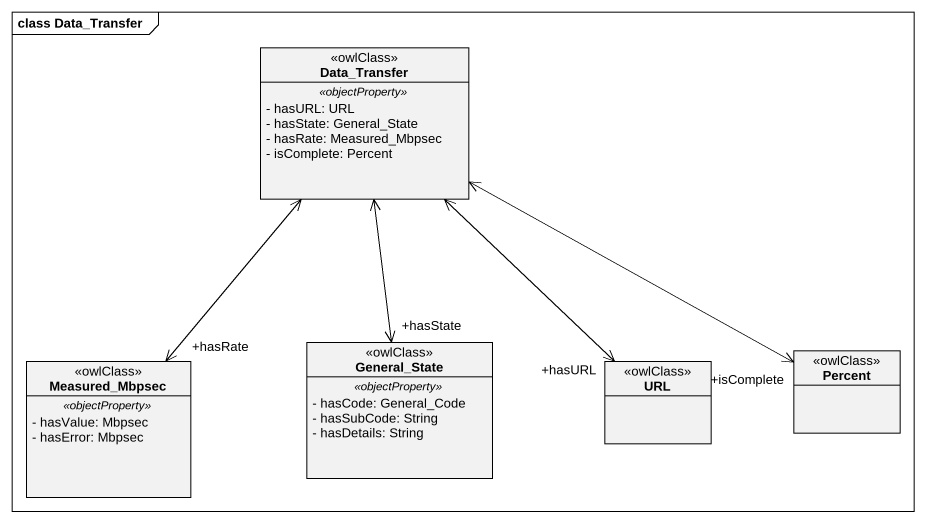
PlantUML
@startuml
mainframe class Data_Transfer
hide circle
hide empty members
skinparam classAttributeIconSize 0
class Data_Transfer <<owlClass>> {
  .. <<objectProperty>> ..
  - hasURL: URL
  - hasState: General_State
  - hasRate: Measured_Mbpsec
  - isComplete: Percent
}
class Measured_Mbpsec <<owlClass>> {
  .. <<objectProperty>> ..
  - hasValue: Mbpsec
  - hasError: Mbpsec
}
class General_State <<owlClass>> {
  .. <<objectProperty>> ..
  - hasCode: General_Code
  - hasSubCode: String
  - hasDetails: String
}
class URL <<owlClass>>
class Percent <<owlClass>>
Data_Transfer <--> "+hasRate" Measured_Mbpsec
Data_Transfer <--> "+hasState" General_State
Data_Transfer <--> "+hasURL" URL
Data_Transfer <-right-> "+isComplete" Percent
@enduml
